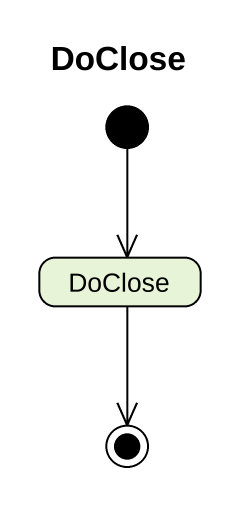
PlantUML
@startuml
title DoClose
hide empty description
state DoClose
[*] --> DoClose
DoClose --> [*]
@enduml
